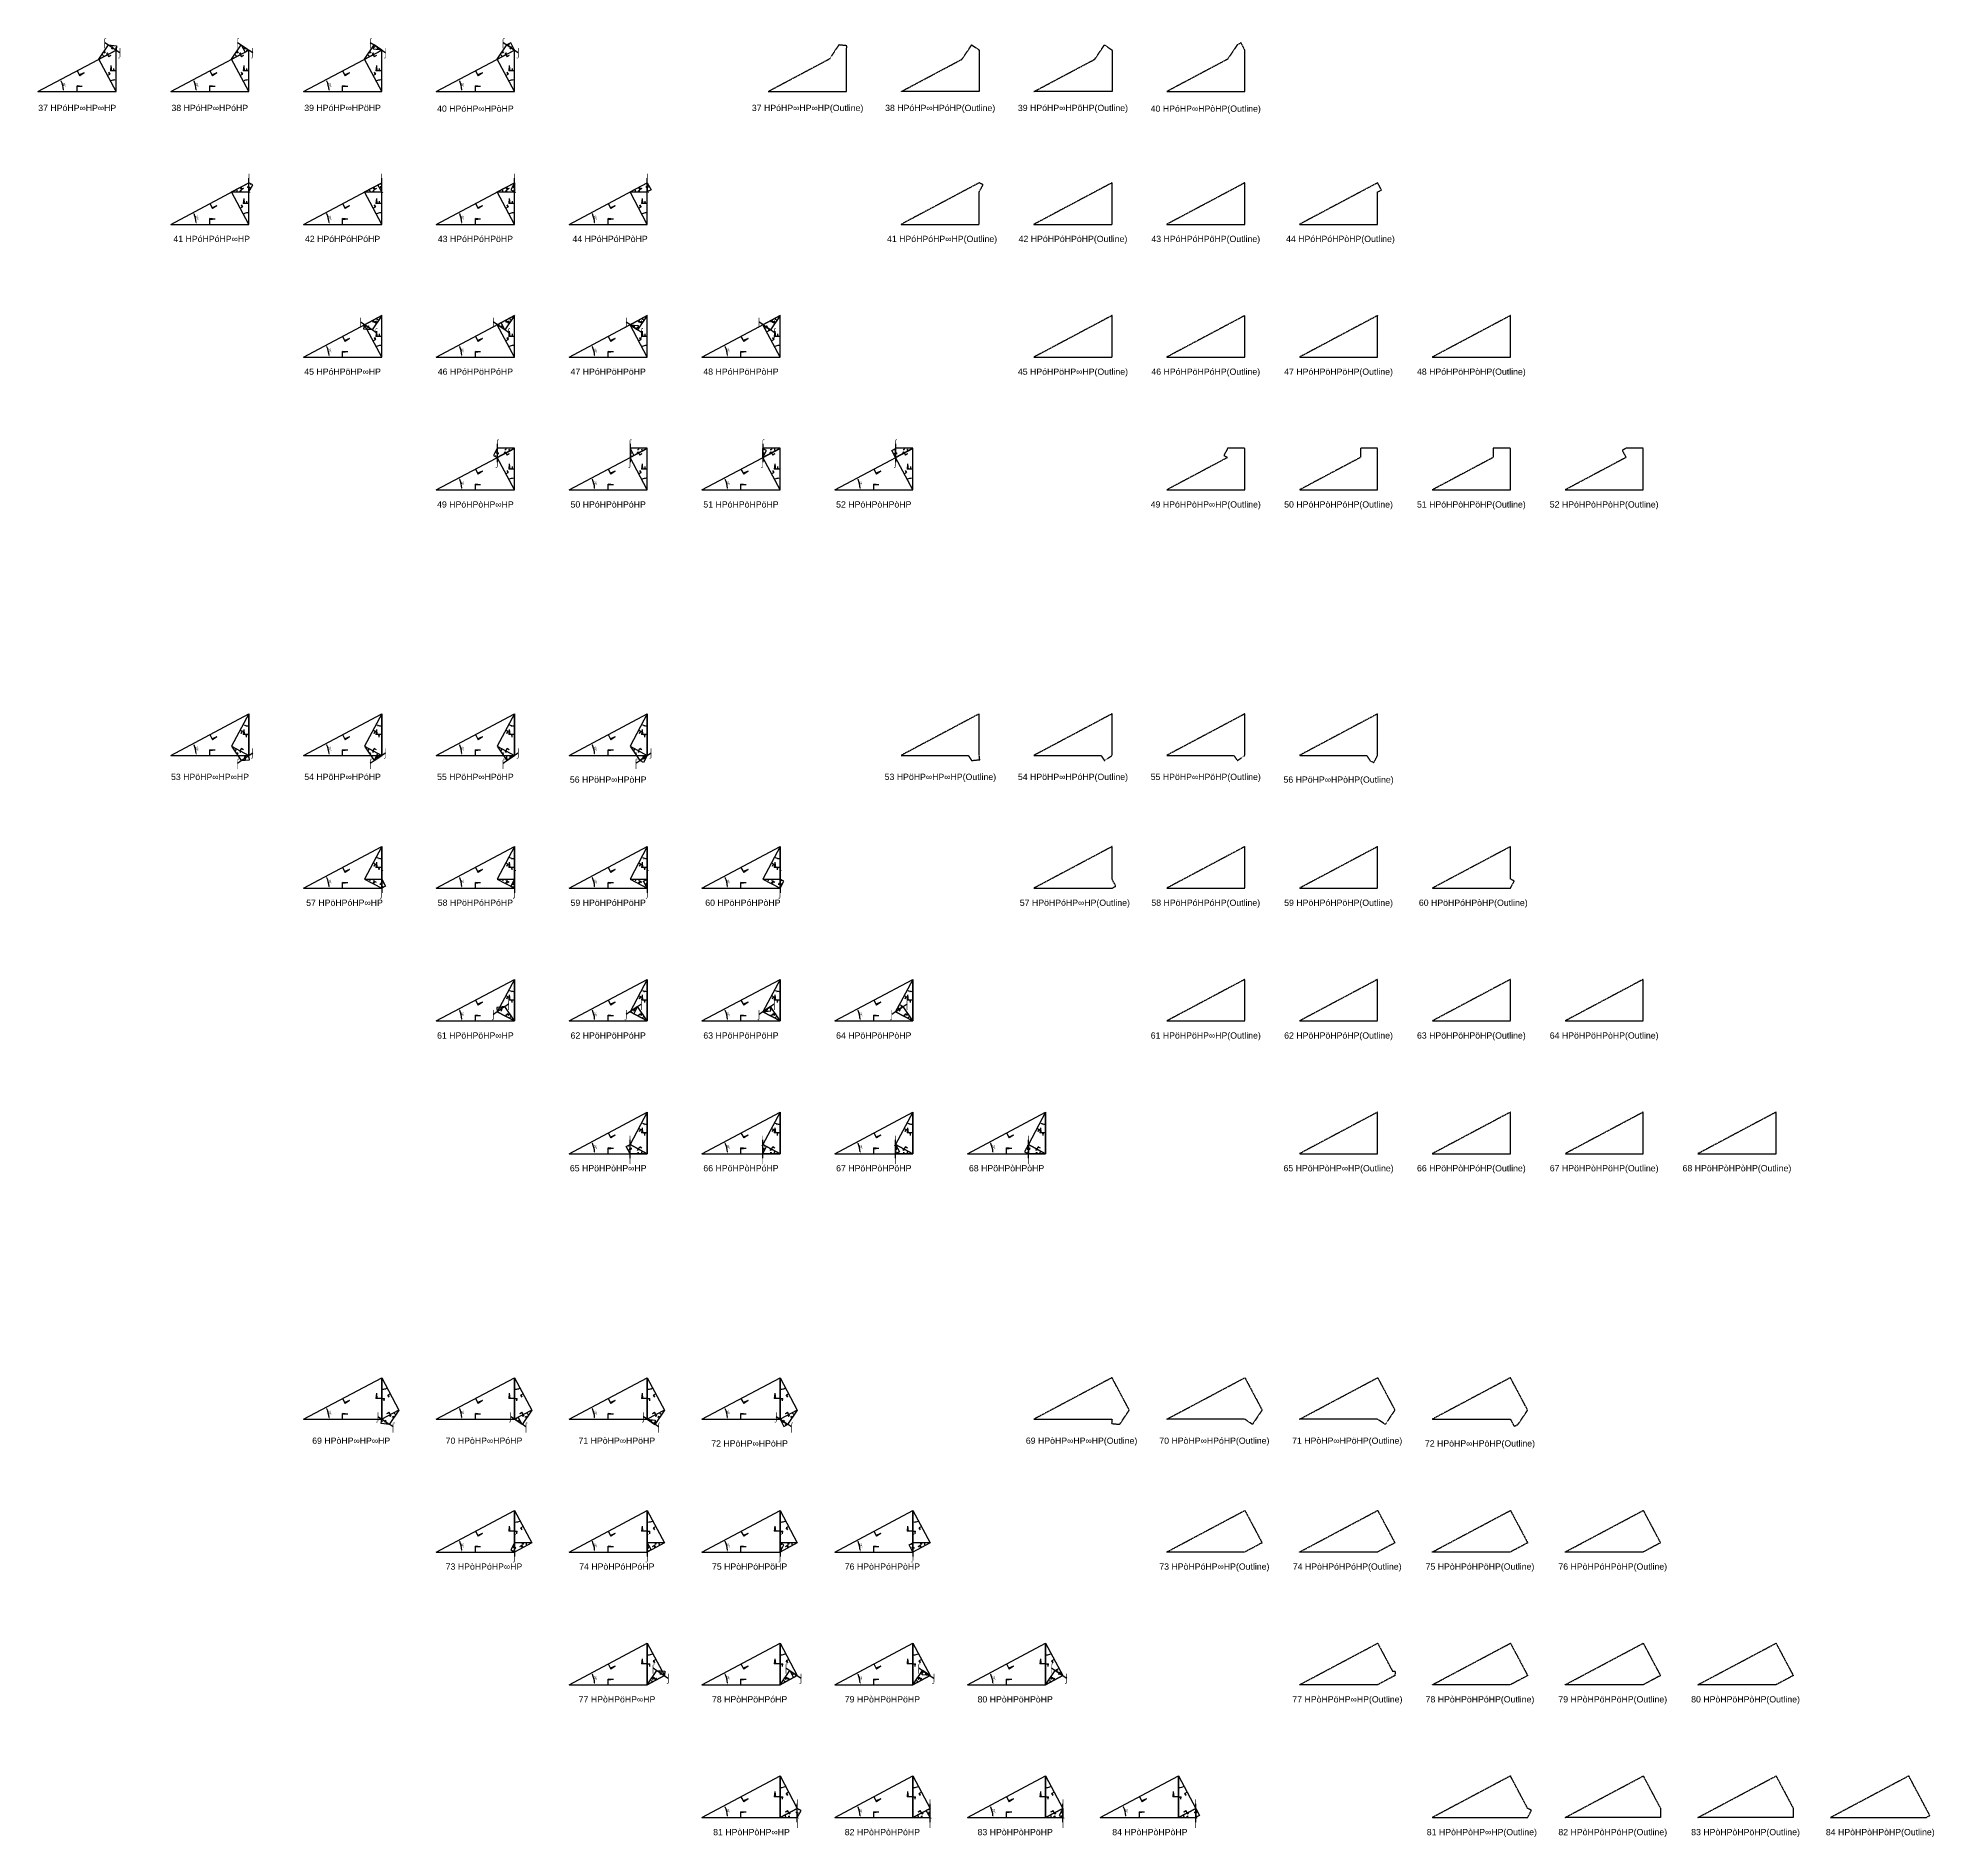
# Model space of a CAD drawing. Header units: millimetres. Extents: x 130683 to 598801, y -2841579 to 24518.
# Drawn here: x 156391 to 520256, y -675247 to -329914 of the extents above; entities that cross this region are included whole.
import ezdxf
from ezdxf.enums import TextEntityAlignment as Align

# ---------------------------------------------------------------- set-up
doc = ezdxf.new("R2010")
doc.units = ezdxf.units.MM
doc.header["$PDMODE"] = 35
doc.linetypes.add('DASHED', pattern=[19.05, 12.7, -6.35])
for name, color, linetype in [('BASE', 170, 'Continuous'), ('HYPOTENUSE', 20, 'Continuous'), ('PERPENDICULAR', 90, 'Continuous')]:
    doc.layers.add(name, color=color, linetype=linetype)
doc.styles.add('Arial', font='arial_0.ttf')
doc.dimstyles.new('ISO-25', dxfattribs={"dimtxt": 250, "dimasz": 100, "dimexe": 1.25, "dimexo": 0.625, "dimgap": 100, "dimtad": 1, "dimdec": 0, "dimtxsty": 'Arial', "dimcen": 2.5, "dimadec": 0, "dimazin": 0, "dimtfac": 1, "dimtdec": 0, "dimtmove": 0, "dimatfit": 3, "dimfxl": 1, "dimarcsym": 0})

# ---------------------------------------------------------------- blocks, each defined once
blk = doc.blocks.new('*D11')
at = {"color": 0, "lineweight": -2, "ltscale": 100, "transparency": 16777216}
blk.add_arc((0, 0), 4906, 4.08845, 23.91155, dxfattribs=at)
at = {"color": 0, "ltscale": 100, "transparency": 16777216}
for points in [[(4432, 1963), (4537, 2014), (4332, 2303)], [(4952, 352), (4835, 348), (4906, 0)]]:
    blk.add_solid(points, dxfattribs=at)
at = {"layer": 'Defpoints', "color": 0, "ltscale": 100, "transparency": 16777216}
for p in [(15000, 7976), (0, 0), (0, 0), (4841, 796), (15000, 0)]:
    blk.add_point(p, dxfattribs=at)
at = {"color": 0, "ltscale": 100, "transparency": 16777216, "insert": (5055, 1260), "char_height": 400, "attachment_point": 5, "rotation": 284, "style": 'Arial'}
blk.add_mtext('28°', dxfattribs=at)
blk = doc.blocks.new('SanjoyNathGeometrifyingTrigonometryFundamentalLockedSet')
at = {"color": 242, "linetype": 'DASHED', "ltscale": 100, "true_color": 0xcd2027}
for p, q in [((7500, 3987.8), (8016.4, 3016.6)), ((8852.4, 3574.3), (7922.5, 3193.2)), ((8852.4, 3574.3), (8016.4, 3016.6))]:
    blk.add_line(p, q, dxfattribs=at)
at = {"color": 114, "linetype": 'DASHED', "ltscale": 100, "true_color": 0x139b48}
for p, q in [((14000, 4987.8), (13900, 3987.8)), ((15000, 3987.8), (13900, 3987.8)), ((14000, 4987.8), (14100, 3987.8))]:
    blk.add_line(p, q, dxfattribs=at)
at = {"color": 159, "linetype": 'DASHED', "ltscale": 100, "true_color": 0x22346e}
for p, q in [((7500, 0), (7500, 1100)), ((8500, 1000), (7500, 1100)), ((8500, 1000), (7500, 900))]:
    blk.add_line(p, q, dxfattribs=at)
at = {"layer": 'BASE'}
blk.add_line((0, 0), (15000, 0), dxfattribs=at)
at = {"layer": 'HYPOTENUSE'}
blk.add_line((0, 0), (15000, 7975.6), dxfattribs=at)
at = {"layer": 'PERPENDICULAR'}
blk.add_line((15000, 0), (15000, 7975.6), dxfattribs=at)
at = {"color": 4, "ltscale": 100}
dim = blk.add_angular_dim_2l(base=(4841, 795.6), line1=((0, 0), (15000, 0)), line2=((0, 0), (15000, 7975.6)), dimstyle='ISO-25', override={"dimtxt": 400, "dimasz": 350, "dimgap": 100}, dxfattribs=at)
dim.commit()
dim.dimension.update_dxf_attribs({"geometry": '*D11', "text_midpoint": (5055.4, 1260.5)})

msp = doc.modelspace()

# ---------------------------------------------------------------- linework, layer by layer
at = {"linetype": 'DASHED', "ltscale": 70}
for p, q in [((169205, -330767), (172119, -332733)), ((194687, -330767), (197602, -332733)), ((220170, -330767), (223085, -332733)), ((245653, -330767), (248568, -332733)), ((196873, -360361), (196873, -356846)), ((222356, -360361), (222356, -356846)), ((247839, -360361), (247839, -356846)), ((273322, -360361), (273322, -356846)), ((221236, -386440), (218321, -384474)), ((246719, -386440), (243804, -384474)), ((272202, -386440), (269287, -384474)), ((297685, -386440), (294770, -384474)), ((244533, -407811), (244533, -411327)), ((270016, -407811), (270016, -411327)), ((295499, -407811), (295499, -411327)), ((320981, -407811), (320981, -411327)), ((194687, -469106), (197602, -467140)), ((220170, -469106), (223085, -467140)), ((245653, -469106), (248568, -467140)), ((271136, -469106), (274051, -467140)), ((222356, -490478), (222356, -493993)), ((247839, -490478), (247839, -493993)), ((273322, -490478), (273322, -493993)), ((298805, -490478), (298805, -493993)), ((246719, -515365), (243804, -517331)), ((272202, -515365), (269287, -517331)), ((297685, -515365), (294770, -517331)), ((323167, -515365), (320253, -517331)), ((270016, -544959), (270016, -541443)), ((295499, -544959), (295499, -541443)), ((320981, -544959), (320981, -541443)), ((346464, -544959), (346464, -541443)), ((224542, -596520), (221628, -594554)), ((250025, -596520), (247110, -594554)), ((275508, -596520), (272593, -594554)), ((300991, -596520), (298076, -594554)), ((247839, -617892), (247839, -621407)), ((273322, -617892), (273322, -621407)), ((298805, -617892), (298805, -621407)), ((324287, -617892), (324287, -621407)), ((274442, -642779), (277357, -644745)), ((299925, -642779), (302839, -644745)), ((325408, -642779), (328322, -644745)), ((350890, -642779), (353805, -644745)), ((302111, -672373), (302111, -668857)), ((327594, -672373), (327594, -668857)), ((353076, -672373), (353076, -668857)), ((378559, -672373), (378559, -668857))]:
    msp.add_line(p, q, dxfattribs=at)
at = {"linetype": 'DASHED'}
for points in [[(386537, -331259), (384689, -334000), (372995, -340217), (387995, -340217), (387995, -332242), (387266, -330871)], [(310089, -331259), (308240, -334000), (296546, -340217), (311546, -340217), (311546, -332242), (311632, -331421)], [(337029, -332242), (337029, -340217), (322029, -340217), (333723, -334000), (335572, -331259)], [(362512, -332242), (362512, -340217), (347512, -340217), (359206, -334000), (361054, -331259)], [(337029, -357725), (322029, -365700), (337029, -365700), (337029, -359482), (337758, -358112)], [(362512, -357725), (347512, -365700), (362512, -365700)], [(387995, -357725), (372995, -365700), (387995, -365700)], [(414206, -359095), (413477, -357725), (398477, -365700), (413477, -365700), (413477, -359482)], [(362512, -383207), (347512, -391183), (362512, -391183)], [(387995, -383207), (372995, -391183), (387995, -391183)], [(413477, -383207), (398477, -391183), (413477, -391183)], [(438960, -383207), (423960, -391183), (438960, -391183)], [(384689, -410448), (372995, -416666), (387995, -416666), (387995, -408690), (384689, -408690), (383960, -410061)], [(410171, -410448), (398477, -416666), (413477, -416666), (413477, -408690), (410171, -408690)], [(435654, -410448), (423960, -416666), (438960, -416666), (438960, -408690), (435654, -408690)], [(460408, -409078), (461137, -410448), (449443, -416666), (464443, -416666), (464443, -408690), (461137, -408690)], [(337029, -467632), (337029, -459656), (322029, -467632), (334909, -467632), (335572, -468615), (337115, -468452)], [(362512, -467632), (362512, -459656), (347512, -467632), (360391, -467632), (361054, -468615)], [(387995, -467632), (387995, -459656), (372995, -467632), (385874, -467632), (386537, -468615)], [(412749, -469002), (413477, -467632), (413477, -459656), (398477, -467632), (411357, -467632), (412020, -468615)], [(363240, -492727), (362512, -491356), (362512, -485139), (347512, -493114), (362512, -493114)], [(387995, -493114), (387995, -485139), (372995, -493114)], [(413477, -493114), (413477, -485139), (398477, -493114)], [(438960, -491356), (438960, -485139), (423960, -493114), (438960, -493114), (439689, -491744)], [(387995, -518597), (387995, -510622), (372995, -518597)], [(413477, -518597), (413477, -510622), (398477, -518597)], [(438960, -518597), (438960, -510622), (423960, -518597)], [(464443, -518597), (464443, -510622), (449443, -518597)], [(398477, -544080), (413477, -544080), (413477, -536104)], [(423960, -544080), (438960, -544080), (438960, -536104)], [(449443, -544080), (464443, -544080), (464443, -536104)], [(474926, -544080), (489926, -544080), (489926, -536104)], [(365818, -593288), (362512, -587070), (347512, -595046), (362512, -595046), (362425, -595866), (363969, -596029)], [(387995, -595046), (372995, -595046), (387995, -587070), (391301, -593288), (389452, -596029)], [(413477, -595046), (398477, -595046), (413477, -587070), (416783, -593288), (414935, -596029)], [(442266, -593288), (438960, -587070), (423960, -595046), (438960, -595046), (439689, -596416), (440418, -596029)], [(387995, -620528), (372995, -620528), (387995, -612553), (391301, -618771)], [(413477, -620528), (398477, -620528), (413477, -612553), (416783, -618771)], [(438960, -620528), (423960, -620528), (438960, -612553), (442266, -618771)], [(464443, -620528), (449443, -620528), (464443, -612553), (467749, -618771)], [(416870, -643433), (416783, -644253), (413477, -646011), (398477, -646011), (413477, -638036), (416316, -643375)], [(438960, -646011), (423960, -646011), (438960, -638036), (442266, -644253)], [(464443, -646011), (449443, -646011), (464443, -638036), (467749, -644253)], [(489926, -646011), (474926, -646011), (489926, -638036), (493232, -644253)], [(442266, -669736), (438960, -663518), (423960, -671494), (442266, -671494), (442995, -670124)], [(467749, -669736), (467749, -671494), (449443, -671494), (464443, -663518)], [(493232, -669736), (493232, -671494), (474926, -671494), (489926, -663518)], [(519443, -671107), (515409, -663518), (500409, -671494), (518715, -671494)]]:
    msp.add_lwpolyline(points, close=True, dxfattribs=at)

# ---------------------------------------------------------------- block references
at = {"linetype": 'DASHED', "ltscale": 100}
for p, xscale, yscale, zscale, rotation in [((195416, -331259), 0.10347319824735, 0.10347319824735, 0.10347319824735, 297.9999999999987), ((247839, -332242), 0.10347319824735, 0.10347319824735, 0.10347319824735, 117.9999999999987), ((168084, -334000), -0.220403548264628, 0.220403548264628, 0.220403548264628, 235.9999999999998), ((171391, -340217), -0.4694715627858909, 0.4694715627858909, 0.4694715627858909, 298), ((169933, -331259), -0.10347319824735, 0.10347319824735, 0.10347319824735, 173.9999999999987), ((193567, -334000), -0.220403548264628, 0.220403548264628, 0.220403548264628, 235.9999999999998), ((196873, -340217), -0.4694715627858909, 0.4694715627858909, 0.4694715627858909, 298), ((219050, -334000), -0.220403548264628, 0.220403548264628, 0.220403548264628, 235.9999999999998), ((222356, -340217), -0.4694715627858909, 0.4694715627858909, 0.4694715627858909, 298), ((222356, -332242), -0.10347319824735, 0.10347319824735, 0.10347319824735, 353.9999999999989), ((244533, -334000), -0.220403548264628, 0.220403548264628, 0.220403548264628, 235.9999999999998), ((247839, -340217), -0.4694715627858909, 0.4694715627858909, 0.4694715627858909, 298), ((196873, -365700), -0.4694715627858909, 0.4694715627858909, 0.4694715627858909, 298), ((196873, -359482), 0.10347319824735, 0.10347319824735, 0.10347319824735, 62), ((222356, -365700), -0.4694715627858909, 0.4694715627858909, 0.4694715627858909, 298), ((222356, -359482), -0.10347319824735, 0.10347319824735, 0.10347319824735, 298), ((247839, -365700), -0.4694715627858909, 0.4694715627858909, 0.4694715627858909, 298), ((247839, -357725), 0.10347319824735, 0.10347319824735, 0.10347319824735, 242), ((273322, -365700), -0.4694715627858909, 0.4694715627858909, 0.4694715627858909, 298), ((273322, -357725), -0.10347319824735, 0.10347319824735, 0.10347319824735, 118), ((220507, -385948), -0.10347319824735, 0.10347319824735, 0.10347319824735, 353.9999999999989), ((222356, -383207), -0.220403548264628, 0.220403548264628, 0.220403548264628, 55.99999999999988), ((222356, -391183), -0.4694715627858909, 0.4694715627858909, 0.4694715627858909, 298), ((247839, -383207), -0.220403548264628, 0.220403548264628, 0.220403548264628, 55.99999999999988), ((247839, -391183), -0.4694715627858909, 0.4694715627858909, 0.4694715627858909, 298), ((245990, -385948), 0.10347319824735, 0.10347319824735, 0.10347319824735, 117.9999999999987), ((270016, -384965), -0.103473198247352, 0.103473198247352, 0.103473198247352, 173.9999999999994), ((273322, -383207), -0.220403548264628, 0.220403548264628, 0.220403548264628, 55.99999999999988), ((273322, -391183), -0.4694715627858909, 0.4694715627858909, 0.4694715627858909, 298), ((298805, -383207), -0.220403548264628, 0.220403548264628, 0.220403548264628, 55.99999999999988), ((298805, -391183), -0.4694715627858909, 0.4694715627858909, 0.4694715627858909, 298), ((295499, -384965), 0.103473198247352, 0.103473198247352, 0.103473198247352, 297.9999999999993), ((244533, -408690), 0.10347319824735, 0.10347319824735, 0.10347319824735, 242), ((247839, -416666), -0.4694715627858909, 0.4694715627858909, 0.4694715627858909, 298), ((247839, -408690), 0.220403548264628, 0.220403548264628, 0.220403548264628, 180), ((270016, -408690), -0.10347319824735, 0.10347319824735, 0.10347319824735, 118), ((273322, -416666), -0.4694715627858909, 0.4694715627858909, 0.4694715627858909, 298), ((273322, -408690), 0.220403548264628, 0.220403548264628, 0.220403548264628, 180), ((295499, -410448), 0.10347319824735, 0.10347319824735, 0.10347319824735, 62), ((298805, -416666), -0.4694715627858909, 0.4694715627858909, 0.4694715627858909, 298), ((298805, -408690), 0.220403548264628, 0.220403548264628, 0.220403548264628, 180), ((320981, -410448), -0.10347319824735, 0.10347319824735, 0.10347319824735, 298), ((324287, -416666), -0.4694715627858909, 0.4694715627858909, 0.4694715627858909, 298), ((324287, -408690), 0.220403548264628, 0.220403548264628, 0.220403548264628, 180), ((196873, -459656), 0.469471562785891, 0.469471562785891, 0.469471562785891, 242), ((222356, -459656), 0.469471562785891, 0.469471562785891, 0.469471562785891, 242), ((247839, -459656), 0.469471562785891, 0.469471562785891, 0.469471562785891, 242), ((273322, -459656), 0.469471562785891, 0.469471562785891, 0.469471562785891, 242), ((193567, -465874), 0.220403548264628, 0.220403548264628, 0.220403548264628, 304.0000000000001), ((219050, -465874), 0.220403548264628, 0.220403548264628, 0.220403548264628, 304.0000000000001), ((244533, -465874), 0.220403548264628, 0.220403548264628, 0.220403548264628, 304.0000000000001), ((270016, -465874), 0.220403548264628, 0.220403548264628, 0.220403548264628, 304.0000000000001), ((195416, -468615), 0.103473198247352, 0.103473198247352, 0.103473198247352, 6.000000000000756), ((220899, -468615), -0.103473198247352, 0.103473198247352, 0.103473198247352, 242.0000000000007), ((247839, -467632), 0.103473198247352, 0.103473198247352, 0.103473198247352, 186.0000000000007), ((273322, -467632), -0.103473198247352, 0.103473198247352, 0.103473198247352, 62.00000000000066), ((222356, -485139), 0.469471562785891, 0.469471562785891, 0.469471562785891, 242), ((247839, -485139), 0.469471562785891, 0.469471562785891, 0.469471562785891, 242), ((273322, -485139), 0.469471562785891, 0.469471562785891, 0.469471562785891, 242), ((298805, -485139), 0.469471562785891, 0.469471562785891, 0.469471562785891, 242), ((219050, -491356), -0.220403548264628, 0.220403548264628, 0.220403548264628, 180), ((222356, -491356), -0.10347319824735, 0.10347319824735, 0.10347319824735, 118), ((244533, -491356), -0.220403548264628, 0.220403548264628, 0.220403548264628, 180), ((247839, -491356), 0.10347319824735, 0.10347319824735, 0.10347319824735, 242), ((270016, -491356), -0.220403548264628, 0.220403548264628, 0.220403548264628, 180), ((273322, -493114), -0.10347319824735, 0.10347319824735, 0.10347319824735, 298), ((295499, -491356), -0.220403548264628, 0.220403548264628, 0.220403548264628, 180), ((298805, -493114), 0.10347319824735, 0.10347319824735, 0.10347319824735, 62), ((247839, -510622), 0.469471562785891, 0.469471562785891, 0.469471562785891, 242), ((273322, -510622), 0.469471562785891, 0.469471562785891, 0.469471562785891, 242), ((298805, -510622), 0.469471562785891, 0.469471562785891, 0.469471562785891, 242), ((324287, -510622), 0.469471562785891, 0.469471562785891, 0.469471562785891, 242), ((245990, -515856), 0.103473198247351, 0.103473198247351, 0.103473198247351, 186.0000000000007), ((247839, -518597), 0.220403548264628, 0.220403548264628, 0.220403548264628, 124), ((271473, -515856), -0.103473198247352, 0.103473198247352, 0.103473198247352, 62.00000000000066), ((273322, -518597), 0.220403548264628, 0.220403548264628, 0.220403548264628, 124), ((295499, -516839), 0.103473198247352, 0.103473198247352, 0.103473198247352, 6.000000000000756), ((298805, -518597), 0.220403548264628, 0.220403548264628, 0.220403548264628, 124), ((320981, -516839), -0.103473198247352, 0.103473198247352, 0.103473198247352, 242.0000000000007), ((324287, -518597), 0.220403548264628, 0.220403548264628, 0.220403548264628, 124), ((273322, -536104), 0.469471562785891, 0.469471562785891, 0.469471562785891, 242), ((298805, -536104), 0.469471562785891, 0.469471562785891, 0.469471562785891, 242), ((324287, -536104), 0.469471562785891, 0.469471562785891, 0.469471562785891, 242), ((349770, -536104), 0.469471562785891, 0.469471562785891, 0.469471562785891, 242), ((270016, -544080), -0.10347319824735, 0.10347319824735, 0.10347319824735, 298), ((295499, -544080), 0.10347319824735, 0.10347319824735, 0.10347319824735, 62), ((320981, -542322), -0.10347319824735, 0.10347319824735, 0.10347319824735, 118), ((346464, -542322), 0.10347319824735, 0.10347319824735, 0.10347319824735, 242), ((222356, -587070), -0.469471562785891, 0.469471562785891, 0.469471562785891, 118), ((247839, -587070), -0.469471562785891, 0.469471562785891, 0.469471562785891, 118), ((273322, -587070), -0.469471562785891, 0.469471562785891, 0.469471562785891, 118), ((298805, -587070), -0.469471562785891, 0.469471562785891, 0.469471562785891, 118), ((225662, -593288), -0.220403548264628, 0.220403548264628, 0.220403548264628, 55.99999999999988), ((251145, -593288), -0.220403548264628, 0.220403548264628, 0.220403548264628, 55.99999999999988), ((276628, -593288), -0.220403548264628, 0.220403548264628, 0.220403548264628, 55.99999999999988), ((302111, -593288), -0.220403548264628, 0.220403548264628, 0.220403548264628, 55.99999999999988), ((223814, -596029), -0.103473198247348, 0.103473198247348, 0.103473198247348, 354.0000000000004), ((249296, -596029), 0.103473198247348, 0.103473198247348, 0.103473198247348, 118.0000000000003), ((273322, -595046), -0.10347319824735, 0.10347319824735, 0.10347319824735, 174.000000000001), ((298805, -595046), 0.10347319824735, 0.10347319824735, 0.10347319824735, 298.0000000000008), ((247839, -612553), -0.469471562785891, 0.469471562785891, 0.469471562785891, 118), ((273322, -612553), -0.469471562785891, 0.469471562785891, 0.469471562785891, 118), ((298805, -612553), -0.469471562785891, 0.469471562785891, 0.469471562785891, 118), ((324287, -612553), -0.469471562785891, 0.469471562785891, 0.469471562785891, 118), ((247839, -618771), 0.10347319824735, 0.10347319824735, 0.10347319824735, 242), ((251145, -618771), 0.220403548264628, 0.220403548264628, 0.220403548264628, 180), ((273322, -618771), -0.10347319824735, 0.10347319824735, 0.10347319824735, 118), ((276628, -618771), 0.220403548264628, 0.220403548264628, 0.220403548264628, 180), ((298805, -620528), 0.10347319824735, 0.10347319824735, 0.10347319824735, 62), ((302111, -618771), 0.220403548264628, 0.220403548264628, 0.220403548264628, 180), ((324287, -620528), -0.10347319824735, 0.10347319824735, 0.10347319824735, 298), ((327594, -618771), 0.220403548264628, 0.220403548264628, 0.220403548264628, 180), ((273322, -638036), -0.469471562785891, 0.469471562785891, 0.469471562785891, 118), ((298805, -638036), -0.469471562785891, 0.469471562785891, 0.469471562785891, 118), ((324287, -638036), -0.469471562785891, 0.469471562785891, 0.469471562785891, 118), ((349770, -638036), -0.469471562785891, 0.469471562785891, 0.469471562785891, 118), ((273322, -646011), -0.220403548264628, 0.220403548264628, 0.220403548264628, 235.9999999999998), ((275171, -643270), -0.10347319824735, 0.10347319824735, 0.10347319824735, 174.000000000001), ((298805, -646011), -0.220403548264628, 0.220403548264628, 0.220403548264628, 235.9999999999998), ((300653, -643270), 0.10347319824735, 0.10347319824735, 0.10347319824735, 298.0000000000008), ((324287, -646011), -0.220403548264628, 0.220403548264628, 0.220403548264628, 235.9999999999998), ((327594, -644253), -0.10347319824735, 0.10347319824735, 0.10347319824735, 354.0000000000009), ((349770, -646011), -0.220403548264628, 0.220403548264628, 0.220403548264628, 235.9999999999998), ((353076, -644253), 0.10347319824735, 0.10347319824735, 0.10347319824735, 118.0000000000008), ((298805, -663518), -0.469471562785891, 0.469471562785891, 0.469471562785891, 118), ((324287, -663518), -0.469471562785891, 0.469471562785891, 0.469471562785891, 118), ((349770, -663518), -0.469471562785891, 0.469471562785891, 0.469471562785891, 118), ((375253, -663518), -0.469471562785891, 0.469471562785891, 0.469471562785891, 118), ((302111, -671494), 0.10347319824735, 0.10347319824735, 0.10347319824735, 62), ((327594, -671494), -0.10347319824735, 0.10347319824735, 0.10347319824735, 298), ((353076, -669736), 0.10347319824735, 0.10347319824735, 0.10347319824735, 242), ((378559, -669736), -0.10347319824735, 0.10347319824735, 0.10347319824735, 118)]:
    msp.add_blockref('SanjoyNathGeometrifyingTrigonometryFundamentalLockedSet', p, dxfattribs=dict(at, xscale=xscale, yscale=yscale, zscale=zscale, rotation=rotation))
at = {"linetype": 'DASHED'}
for p in [(156391, -340217), (181873, -340217), (207356, -340217), (232839, -340217), (181873, -365700), (207356, -365700), (232839, -365700), (258322, -365700), (207356, -391183), (232839, -391183), (258322, -391183), (283805, -391183), (232839, -416666), (258322, -416666), (283805, -416666), (309287, -416666), (181873, -467632), (207356, -467632), (232839, -467632), (258322, -467632), (207356, -493114), (232839, -493114), (258322, -493114), (283805, -493114), (232839, -518597), (258322, -518597), (283805, -518597), (309287, -518597), (258322, -544080), (283805, -544080), (309287, -544080), (334770, -544080), (207356, -595046), (232839, -595046), (258322, -595046), (283805, -595046), (232839, -620528), (258322, -620528), (283805, -620528), (309287, -620528), (258322, -646011), (283805, -646011), (309287, -646011), (334770, -646011), (283805, -671494), (309287, -671494), (334770, -671494), (360253, -671494)]:
    msp.add_blockref('SanjoyNathGeometrifyingTrigonometryFundamentalLockedSet', p, dxfattribs=at)
at = {"linetype": 'DASHED', "ltscale": 100, "yscale": 0.220403548264628, "zscale": 0.220403548264628}
for p, xscale in [((193567, -359482), 0.220403548264628), ((219050, -359482), 0.220403548264628), ((244533, -359482), 0.220403548264628), ((270016, -359482), 0.220403548264628), ((273322, -544080), -0.220403548264628), ((298805, -544080), -0.220403548264628), ((324287, -544080), -0.220403548264628), ((349770, -544080), -0.220403548264628), ((298805, -671494), 0.220403548264628), ((324287, -671494), 0.220403548264628), ((349770, -671494), 0.220403548264628), ((375253, -671494), 0.220403548264628)]:
    msp.add_blockref('SanjoyNathGeometrifyingTrigonometryFundamentalLockedSet', p, dxfattribs=dict(at, xscale=xscale))

# ---------------------------------------------------------------- texts
at = {"linetype": 'DASHED', "ltscale": 100, "style": 'Arial'}
for s, p in [('⌠', (169205, -330767)), ('⌠', (194687, -330767)), ('⌠', (220170, -330767)), ('⌠', (245653, -330767)), ('⌡', (172119, -332733)), ('⌡', (197602, -332733)), ('⌡', (223085, -332733)), ('⌡', (248568, -332733)), ('37 HPóHP∞HP∞HP', (163934, -343353)), ('38 HPóHP∞HPóHP', (189373, -343353)), ('39 HPóHP∞HPöHP', (214856, -343353)), ('40 HPóHP∞HPòHP', (240339, -343489)), ('37 HPóHP∞HP∞HP(Outline)', (304089, -343353)), ('38 HPóHP∞HPóHP(Outline)', (329529, -343353)), ('39 HPóHP∞HPöHP(Outline)', (355012, -343353)), ('40 HPóHP∞HPòHP(Outline)', (380495, -343489)), ('⌡', (196873, -356846)), ('⌡', (222356, -356846)), ('⌡', (247839, -356846)), ('⌡', (273322, -356846)), ('⌠', (196873, -360361)), ('⌠', (222356, -360361)), ('⌠', (247839, -360361)), ('⌠', (273322, -360361)), ('41 HPóHPóHP∞HP', (189738, -368492)), ('42 HPóHPóHPóHP', (214856, -368492)), ('43 HPóHPóHPöHP', (240339, -368492)), ('44 HPóHPóHPòHP', (266186, -368492)), ('41 HPóHPóHP∞HP(Outline)', (329893, -368492)), ('42 HPóHPóHPóHP(Outline)', (355012, -368492)), ('43 HPóHPóHPöHP(Outline)', (380495, -368492)), ('44 HPóHPóHPòHP(Outline)', (406342, -368492)), ('⌡', (218321, -384474)), ('⌠', (221236, -386440)), ('⌡', (243804, -384474)), ('⌠', (246719, -386440)), ('⌡', (269287, -384474)), ('⌠', (272202, -386440)), ('⌡', (294770, -384474)), ('⌠', (297685, -386440)), ('45 HPóHPöHP∞HP', (214856, -393975)), ('46 HPóHPöHPóHP', (240339, -393975)), ('47 HPóHPöHPöHP', (265822, -393975)), ('48 HPóHPöHPòHP', (291305, -393975)), ('45 HPóHPöHP∞HP(Outline)', (355012, -393975)), ('46 HPóHPöHPóHP(Outline)', (380495, -393975)), ('47 HPóHPöHPöHP(Outline)', (405977, -393975)), ('48 HPóHPöHPòHP(Outline)', (431460, -393975)), ('⌠', (244533, -407811)), ('⌠', (270016, -407811)), ('⌠', (295499, -407811)), ('⌠', (320981, -407811)), ('⌡', (244533, -411327)), ('⌡', (270016, -411327)), ('⌡', (295499, -411327)), ('⌡', (320981, -411327)), ('49 HPóHPòHP∞HP', (240339, -419457)), ('50 HPóHPòHPóHP', (265822, -419457)), ('51 HPóHPòHPöHP', (291305, -419457)), ('52 HPóHPòHPòHP', (316787, -419457)), ('49 HPóHPòHP∞HP(Outline)', (380495, -419457)), ('50 HPóHPòHPóHP(Outline)', (405977, -419457)), ('51 HPóHPòHPöHP(Outline)', (431460, -419457)), ('52 HPóHPòHPòHP(Outline)', (456943, -419457)), ('⌠', (194687, -469106)), ('⌡', (197602, -467140)), ('⌠', (220170, -469106)), ('⌡', (223085, -467140)), ('⌠', (245653, -469106)), ('⌡', (248568, -467140)), ('⌠', (271136, -469106)), ('⌡', (274051, -467140)), ('53 HPöHP∞HP∞HP', (189416, -471750)), ('54 HPöHP∞HPóHP', (214856, -471750)), ('55 HPöHP∞HPöHP', (240339, -471750)), ('56 HPöHP∞HPòHP', (265822, -472273)), ('53 HPöHP∞HP∞HP(Outline)', (329572, -471750)), ('54 HPöHP∞HPóHP(Outline)', (355012, -471750)), ('55 HPöHP∞HPöHP(Outline)', (380495, -471750)), ('56 HPöHP∞HPòHP(Outline)', (405977, -472273)), ('⌠', (222356, -490478)), ('⌠', (247839, -490478)), ('⌠', (273322, -490478)), ('⌠', (298805, -490478)), ('⌡', (222356, -493993)), ('⌡', (247839, -493993)), ('⌡', (273322, -493993)), ('⌡', (298805, -493993)), ('57 HPöHPóHP∞HP', (215221, -495906)), ('58 HPöHPóHPóHP', (240339, -495906)), ('59 HPöHPóHPöHP', (265822, -495906)), ('60 HPöHPóHPòHP', (291669, -495906)), ('57 HPöHPóHP∞HP(Outline)', (355376, -495906)), ('58 HPöHPóHPóHP(Outline)', (380495, -495906)), ('59 HPöHPóHPöHP(Outline)', (405977, -495906)), ('60 HPöHPóHPòHP(Outline)', (431825, -495906)), ('⌡', (243804, -517331)), ('⌠', (246719, -515365)), ('⌡', (269287, -517331)), ('⌠', (272202, -515365)), ('⌡', (294770, -517331)), ('⌠', (297685, -515365)), ('⌡', (320253, -517331)), ('⌠', (323167, -515365)), ('61 HPöHPöHP∞HP', (240339, -521389)), ('62 HPöHPöHPóHP', (265822, -521389)), ('63 HPöHPöHPöHP', (291305, -521389)), ('64 HPöHPöHPòHP', (316787, -521389)), ('61 HPöHPöHP∞HP(Outline)', (380495, -521389)), ('62 HPöHPöHPóHP(Outline)', (405977, -521389)), ('63 HPöHPöHPöHP(Outline)', (431460, -521389)), ('64 HPöHPöHPòHP(Outline)', (456943, -521389)), ('⌡', (270016, -541443)), ('⌡', (295499, -541443)), ('⌡', (320981, -541443)), ('⌡', (346464, -541443)), ('⌠', (270016, -544959)), ('⌠', (295499, -544959)), ('⌠', (320981, -544959)), ('⌠', (346464, -544959)), ('65 HPöHPòHP∞HP', (265822, -546871)), ('66 HPöHPòHPóHP', (291305, -546871)), ('67 HPöHPòHPöHP', (316787, -546871)), ('68 HPöHPòHPòHP', (342270, -546871)), ('65 HPöHPòHP∞HP(Outline)', (405977, -546871)), ('66 HPöHPòHPóHP(Outline)', (431460, -546871)), ('67 HPöHPòHPöHP(Outline)', (456943, -546871)), ('68 HPöHPòHPòHP(Outline)', (482426, -546871)), ('⌡', (221628, -594554)), ('⌠', (224542, -596520)), ('⌡', (247110, -594554)), ('⌠', (250025, -596520)), ('⌡', (272593, -594554)), ('⌠', (275508, -596520)), ('⌡', (298076, -594554)), ('⌠', (300991, -596520)), ('69 HPòHP∞HP∞HP', (216509, -599164)), ('70 HPòHP∞HPóHP', (241992, -599164)), ('71 HPòHP∞HPöHP', (267475, -599164)), ('72 HPòHP∞HPòHP', (292958, -599687)), ('69 HPòHP∞HP∞HP(Outline)', (356665, -599164)), ('70 HPòHP∞HPóHP(Outline)', (382148, -599164)), ('71 HPòHP∞HPöHP(Outline)', (407630, -599164)), ('72 HPòHP∞HPòHP(Outline)', (433113, -599687)), ('⌠', (247839, -617892)), ('⌠', (273322, -617892)), ('⌠', (298805, -617892)), ('⌠', (324287, -617892)), ('⌡', (247839, -621407)), ('⌡', (273322, -621407)), ('⌡', (298805, -621407)), ('⌡', (324287, -621407)), ('73 HPòHPóHP∞HP', (241992, -623320)), ('74 HPòHPóHPóHP', (267475, -623320)), ('75 HPòHPóHPöHP', (292958, -623320)), ('76 HPòHPóHPòHP', (318441, -623320)), ('73 HPòHPóHP∞HP(Outline)', (382148, -623320)), ('74 HPòHPóHPóHP(Outline)', (407630, -623320)), ('75 HPòHPóHPöHP(Outline)', (433113, -623320)), ('76 HPòHPóHPòHP(Outline)', (458596, -623320)), ('⌠', (274442, -642779)), ('⌡', (277357, -644745)), ('⌠', (299925, -642779)), ('⌡', (302839, -644745)), ('⌠', (325408, -642779)), ('⌡', (328322, -644745)), ('⌠', (350890, -642779)), ('⌡', (353805, -644745)), ('77 HPòHPöHP∞HP', (267518, -648803)), ('78 HPòHPöHPóHP', (292958, -648803)), ('79 HPòHPöHPöHP', (318441, -648803)), ('80 HPòHPöHPòHP', (343923, -648803)), ('77 HPòHPöHP∞HP(Outline)', (407674, -648803)), ('78 HPòHPöHPóHP(Outline)', (433113, -648803)), ('79 HPòHPöHPöHP(Outline)', (458596, -648803)), ('80 HPòHPöHPòHP(Outline)', (484079, -648803)), ('⌡', (302111, -668857)), ('⌡', (327594, -668857)), ('⌡', (353076, -668857)), ('⌡', (378559, -668857)), ('⌠', (302111, -672373)), ('⌠', (327594, -672373)), ('⌠', (353076, -672373)), ('⌠', (378559, -672373)), ('81 HPòHPòHP∞HP', (293322, -674286)), ('82 HPòHPòHPóHP', (318441, -674286)), ('83 HPòHPòHPöHP', (343923, -674286)), ('84 HPòHPòHPòHP', (369771, -674286)), ('81 HPòHPòHP∞HP(Outline)', (433478, -674286)), ('82 HPòHPòHPóHP(Outline)', (458596, -674286)), ('83 HPòHPòHPöHP(Outline)', (484079, -674286)), ('84 HPòHPòHPòHP(Outline)', (509926, -674286))]:
    msp.add_text(s, height=1200, dxfattribs=at).set_placement(p, align=Align.MIDDLE_CENTER)

doc.saveas('drawing.dxf')
